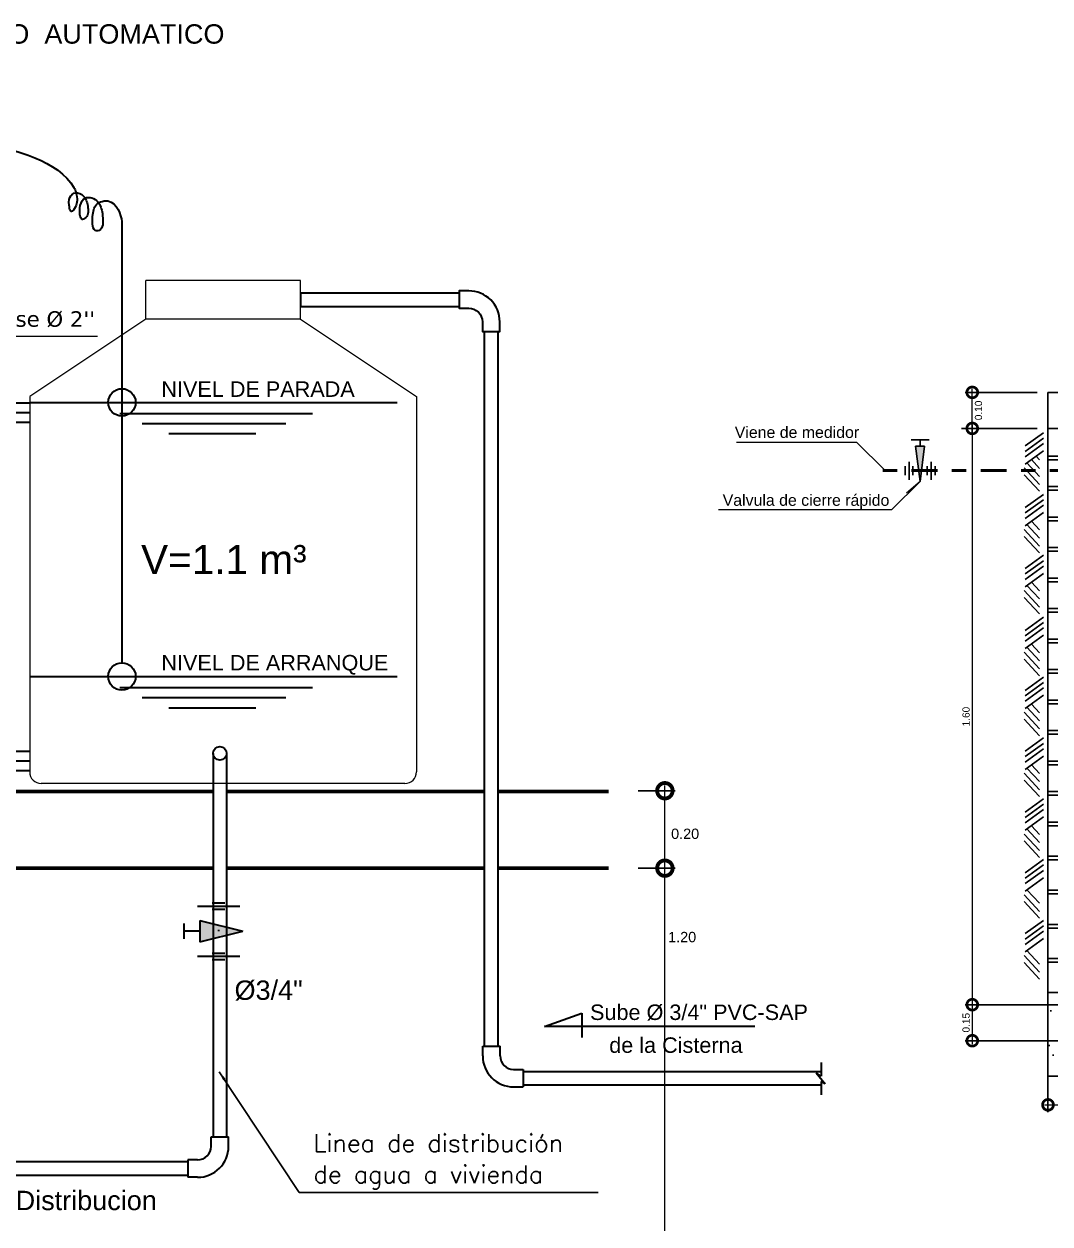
# Model space of a CAD drawing. Header units: millimetres. Extents: x 821 to 906, y 83 to 185.
# Drawn here: x 843.65 to 850.77, y 139.47 to 147.8 of the extents above; entities that cross this region are included whole.
import ezdxf

# ---------------------------------------------------------------- set-up
doc = ezdxf.new("R2010")
doc.units = ezdxf.units.MM
doc.linetypes.add('ACAD_ISO10W100', pattern=[18, 12, -3, 0, -3])
doc.linetypes.add('TRAZO_Y_PUNTO2', pattern=[0.5, 0.25, -0.125, 0, -0.125])
for name, color, linetype, lineweight in [('agua dulce', 30, 'TRAZO_Y_PUNTO2', 30), ('EQUIPASANITARIA', 135, 'Continuous', 30), ('redaguafria', 141, 'ACAD_ISO10W100', 30), ('Sanitarias', 52, 'Continuous', 20), ('TEXTOAGUA', 152, 'Continuous', 30)]:
    doc.layers.add(name, color=color, linetype=linetype, lineweight=lineweight)
doc.layers.add('Texto', color=5, linetype='Continuous')
doc.styles.add('Interiores', font='arial.ttf', dxfattribs={"height": 0.0875})
doc.styles.add('JURGA', font='arial.ttf', dxfattribs={"height": 0.1})
doc.styles.add('ROMANS', font='romans.shx', dxfattribs={"height": 0.09})
doc.styles.add('textcosan', font='verdana.ttf', dxfattribs={"height": 0.1})
doc.styles.add('TIPO1', font='arial.ttf', dxfattribs={"height": 0.55})
doc.dimstyles.new('cota 50 Romans', dxfattribs={"dimtxt": 0.118, "dimasz": 0.07, "dimexe": 0.05, "dimexo": 0.05, "dimgap": 0.05, "dimtad": 0, "dimzin": 4, "dimdsep": 46, "dimtxsty": 'ROMANS', "dimblk": 'ARCHTICK', "dimcen": 0.09, "dimdle": 0.05, "dimclrd": 256, "dimclre": 256, "dimclrt": 7, "dimadec": 0, "dimazin": 0, "dimtfac": 1, "dimtofl": 0, "dimtmove": 2, "dimatfit": 3, "dimfxl": 0.2, "dimfxlon": 1, "dimtolj": 1, "dimtzin": 0, "dimarcsym": 0})

# ---------------------------------------------------------------- blocks, each defined once
blk = doc.blocks.new('_DotSmall')
at = {"color": 0, "const_width": 0.5}
blk.add_lwpolyline([(-0.0625, 0, 1), (0.0625, 0, 1)], format="xyb", close=True, dxfattribs=at)
blk = doc.blocks.new('lerlerl')
h = blk.add_hatch(color=256)
h.paths.add_polyline_path([(5497.6957, 3150.5919), (5497.6751, 3150.4334), (5497.6531, 3150.4334), (5497.6326, 3150.5919)])
h.paths.add_polyline_path([(5497.6751, 3150.4334), (5497.6641, 3150.3489), (5497.6633, 3150.3553), (5497.6641, 3150.3564), (5497.6632, 3150.3556), (5497.6531, 3150.4334)])
at = {"ltscale": 0.0005}
h = blk.add_hatch(dxfattribs=at)
h.set_pattern_fill('AR-SAND', color=256, scale=0.00625, style=0)
h.set_pattern_definition([(37.5, (4982.0772, 2984.36569), (-0.0100002, 0.30588327), [0, -0.2413, 0, -0.269875, 0, -0.25796875]), (7.5, (4982.0772, 2984.3657), (0.28095205, 0.4480157), [0, -0.130175, 0, -0.2174875, 0, -0.08334375]), (327.5, (4981.88194, 2984.36569), (0.49437023, 0.00089824), [0, -0.079375, 0, -0.28575, 0, -0.3730625]), (317.5, (4981.88194, 2984.3657), (0.47722278, 0.13933083), [0, -0.0396875, 0, -0.187325, 0, -0.2143125])])
h.paths.add_polyline_path([(5502.0523, 3146.7171), (5498.5523, 3146.7171), (5498.5523, 3146.4703), (5498.5523, 3146.2203), (5498.7361, 3146.2203), (5498.8023, 3146.4671), (5501.8023, 3146.4671), (5501.8684, 3146.2203), (5502.0523, 3146.2203), (5502.0523, 3146.4703)])
at = {"color": 4, "ltscale": 0.0001}
for p, q in [((5498.4773, 3150.966), (5497.9765, 3150.966)), ((5497.9515, 3150.716), (5497.9765, 3150.716)), ((5498.4773, 3150.716), (5497.9765, 3150.716)), ((5498.5523, 3146.6273), (5498.5523, 3145.972))]:
    blk.add_line(p, q, dxfattribs=at)
at = {"color": 1, "lineweight": 15, "ltscale": 0.0001}
for p, q in [((5498.0265, 3150.691), (5498.0265, 3150.991)), ((5498.5273, 3146.022), (5498.8273, 3146.022))]:
    blk.add_line(p, q, dxfattribs=at)
at = {"ltscale": 0.0001}
for p, q in [((5498.5523, 3150.966), (5498.5523, 3150.716)), ((5500.186, 3150.966), (5498.5523, 3150.966)), ((5498.5207, 3150.6865), (5498.394, 3150.5944)), ((5498.5207, 3150.649), (5498.394, 3150.557)), ((5498.5207, 3150.6116), (5498.394, 3150.5196)), ((5498.5207, 3150.5601), (5498.394, 3150.4681)), ((5498.493, 3150.3833), (5498.4064, 3150.4771)), ((5498.493, 3150.4391), (5498.4372, 3150.4995)), ((5498.493, 3150.497), (5498.4692, 3150.5227)), ((5498.493, 3150.3271), (5498.3867, 3150.4421)), ((5498.493, 3150.2796), (5498.3867, 3150.3946)), ((5498.5207, 3150.2586), (5498.394, 3150.1666)), ((5498.5207, 3150.2212), (5498.394, 3150.1292)), ((5498.5207, 3150.1838), (5498.394, 3150.0917)), ((5498.5207, 3150.1323), (5498.394, 3150.0402)), ((5498.493, 3149.9555), (5498.4064, 3150.0493)), ((5498.493, 3150.0113), (5498.4372, 3150.0717)), ((5498.493, 3149.8993), (5498.3867, 3150.0143)), ((5498.493, 3149.8517), (5498.3867, 3149.9667)), ((5498.5207, 3149.8355), (5498.394, 3149.7435)), ((5498.5207, 3149.7981), (5498.394, 3149.706)), ((5498.5207, 3149.7606), (5498.394, 3149.6686)), ((5498.5207, 3149.7092), (5498.394, 3149.6171)), ((5498.493, 3149.5324), (5498.4064, 3149.6262)), ((5498.493, 3149.5882), (5498.4372, 3149.6486)), ((5498.493, 3149.4762), (5498.3867, 3149.5912)), ((5498.493, 3149.4286), (5498.3867, 3149.5436)), ((5498.5207, 3149.4066), (5498.394, 3149.3146)), ((5498.5207, 3149.3692), (5498.394, 3149.2771)), ((5498.5207, 3149.3317), (5498.394, 3149.2397)), ((5498.5207, 3149.2803), (5498.394, 3149.1882)), ((5498.493, 3149.1593), (5498.4372, 3149.2197)), ((5498.493, 3149.0473), (5498.3867, 3149.1623)), ((5498.493, 3149.1035), (5498.4064, 3149.1973)), ((5498.493, 3148.9997), (5498.3867, 3149.1147)), ((5498.5207, 3148.9904), (5498.394, 3148.8984)), ((5498.5207, 3148.953), (5498.394, 3148.8609)), ((5498.5207, 3148.9155), (5498.394, 3148.8235)), ((5498.5207, 3148.8641), (5498.394, 3148.772)), ((5498.493, 3148.7431), (5498.4372, 3148.8034)), ((5498.493, 3148.6311), (5498.3867, 3148.7461)), ((5498.493, 3148.6873), (5498.4064, 3148.781)), ((5498.493, 3148.5835), (5498.3867, 3148.6985)), ((5498.5207, 3148.5679), (5498.394, 3148.4759)), ((5498.5207, 3148.5305), (5498.394, 3148.4385)), ((5498.5207, 3148.4931), (5498.394, 3148.401)), ((5498.5207, 3148.4416), (5498.394, 3148.3496)), ((5498.493, 3148.3206), (5498.4372, 3148.381)), ((5498.493, 3148.2086), (5498.3867, 3148.3236)), ((5498.493, 3148.2648), (5498.4064, 3148.3586)), ((5498.493, 3148.161), (5498.3867, 3148.276)), ((5498.5207, 3148.146), (5498.394, 3148.0539)), ((5498.5207, 3148.1085), (5498.394, 3148.0165)), ((5498.5207, 3148.0711), (5498.394, 3147.9791)), ((5498.5207, 3148.0196), (5498.394, 3147.9276)), ((5498.493, 3147.8986), (5498.4372, 3147.959)), ((5498.493, 3147.7866), (5498.3867, 3147.9016)), ((5498.493, 3147.8428), (5498.4064, 3147.9366)), ((5498.493, 3147.7391), (5498.3867, 3147.8541)), ((5498.5207, 3147.724), (5498.394, 3147.6319)), ((5498.5207, 3147.6865), (5498.394, 3147.5945)), ((5498.5207, 3147.6491), (5498.394, 3147.5571)), ((5498.5207, 3147.5976), (5498.394, 3147.5056)), ((5498.493, 3147.3646), (5498.3867, 3147.4797)), ((5498.493, 3147.4209), (5498.4064, 3147.5146)), ((5498.493, 3147.3171), (5498.3867, 3147.4321)), ((5498.5207, 3147.302), (5498.394, 3147.21)), ((5498.5207, 3147.2646), (5498.394, 3147.1725)), ((5498.5207, 3147.2271), (5498.394, 3147.1351)), ((5498.5207, 3147.1757), (5498.394, 3147.0836)), ((5498.493, 3146.9427), (5498.3867, 3147.0577)), ((5498.493, 3146.9989), (5498.4064, 3147.0927)), ((5498.493, 3146.8951), (5498.3867, 3147.0101)), ((5498.5523, 3146.2203), (5498.7361, 3146.2203))]:
    blk.add_line(p, q, dxfattribs=at)
at = {"color": 4}
for p, q in [((5498.4773, 3150.716), (5497.9765, 3150.716)), ((5498.4773, 3150.716), (5497.9765, 3150.716)), ((5498.4773, 3146.7171), (5497.9765, 3146.7171)), ((5498.7273, 3146.7171), (5497.9765, 3146.7171)), ((5498.7273, 3146.4671), (5497.9765, 3146.4671))]:
    blk.add_line(p, q, dxfattribs=at)
at = {"color": 1, "lineweight": 15}
for p, q in [((5498.0265, 3150.741), (5498.0265, 3146.6921)), ((5498.0265, 3146.7421), (5498.0265, 3146.4421))]:
    blk.add_line(p, q, dxfattribs=at)
at = {"ltscale": 0.0005}
for p, q in [((5498.5523, 3146.7171), (5498.5523, 3150.716)), ((5498.5523, 3150.716), (5498.8023, 3150.716)), ((5498.5523, 3150.5241), (5498.8023, 3150.5241)), ((5498.5523, 3150.4991), (5498.8023, 3150.4991)), ((5498.5523, 3150.3124), (5498.8023, 3150.3124)), ((5498.5523, 3150.2874), (5498.8023, 3150.2874)), ((5498.5523, 3150.2874), (5498.8023, 3150.2874)), ((5498.5523, 3150.1008), (5498.8023, 3150.1008)), ((5498.5523, 3150.0758), (5498.8023, 3150.0758)), ((5498.5523, 3150.0758), (5498.8023, 3150.0758)), ((5498.5523, 3149.8891), (5498.8023, 3149.8891)), ((5498.5523, 3149.8641), (5498.8023, 3149.8641)), ((5498.5523, 3149.8641), (5498.8023, 3149.8641)), ((5498.5523, 3149.6775), (5498.8023, 3149.6775)), ((5498.5523, 3149.6525), (5498.8023, 3149.6525)), ((5498.5523, 3149.6525), (5498.8023, 3149.6525)), ((5498.5523, 3149.4658), (5498.8023, 3149.4658)), ((5498.5523, 3149.4408), (5498.8023, 3149.4408)), ((5498.5523, 3149.4408), (5498.8023, 3149.4408)), ((5498.5523, 3149.2542), (5498.8023, 3149.2542)), ((5498.5523, 3149.2292), (5498.8023, 3149.2292)), ((5498.5523, 3149.2292), (5498.8023, 3149.2292)), ((5498.5523, 3149.0425), (5498.8023, 3149.0425)), ((5498.5523, 3149.0175), (5498.8023, 3149.0175)), ((5498.5523, 3149.0175), (5498.8023, 3149.0175)), ((5498.5523, 3148.8309), (5498.8023, 3148.8309)), ((5498.5523, 3148.8059), (5498.8023, 3148.8059)), ((5498.5523, 3148.8059), (5498.8023, 3148.8059)), ((5498.5523, 3148.6192), (5498.8023, 3148.6192)), ((5498.5523, 3148.5942), (5498.8023, 3148.5942)), ((5498.5523, 3148.5942), (5498.8023, 3148.5942)), ((5498.5523, 3148.4076), (5498.8023, 3148.4076)), ((5498.5523, 3148.3826), (5498.8023, 3148.3826)), ((5498.5523, 3148.3826), (5498.8023, 3148.3826)), ((5498.5523, 3148.1959), (5498.8023, 3148.1959)), ((5498.5523, 3148.1709), (5498.8023, 3148.1709)), ((5498.5523, 3148.1709), (5498.8023, 3148.1709)), ((5498.5523, 3147.9843), (5498.8023, 3147.9843)), ((5498.5523, 3147.9593), (5498.8023, 3147.9593)), ((5498.5523, 3147.9593), (5498.8023, 3147.9593)), ((5498.5523, 3147.7476), (5498.8023, 3147.7476)), ((5498.5523, 3147.7476), (5498.8023, 3147.7476)), ((5498.5523, 3147.7226), (5498.8023, 3147.7226)), ((5498.5523, 3147.7226), (5498.8023, 3147.7226)), ((5498.5523, 3147.511), (5498.8023, 3147.511)), ((5498.5523, 3147.511), (5498.8023, 3147.511)), ((5498.5523, 3147.486), (5498.8023, 3147.486)), ((5498.5523, 3147.486), (5498.8023, 3147.486)), ((5498.5523, 3147.2743), (5498.8023, 3147.2743)), ((5498.5523, 3147.2743), (5498.8023, 3147.2743)), ((5498.5523, 3147.2493), (5498.8023, 3147.2493)), ((5498.5523, 3147.2493), (5498.8023, 3147.2493)), ((5498.5523, 3147.0377), (5498.8023, 3147.0377)), ((5498.5523, 3147.0377), (5498.8023, 3147.0377)), ((5498.5523, 3147.0127), (5498.8023, 3147.0127)), ((5498.5523, 3147.0127), (5498.8023, 3147.0127)), ((5498.5523, 3146.801), (5498.8023, 3146.801)), ((5498.5523, 3146.7171), (5502.0523, 3146.7171)), ((5498.5523, 3146.4703), (5498.5523, 3146.7171)), ((5498.5523, 3146.2203), (5498.5523, 3146.4703)), ((5498.7361, 3146.2203), (5498.5523, 3146.2203))]:
    blk.add_line(p, q, dxfattribs=at)
for p, q in [((5497.601, 3150.6372), (5497.6641, 3150.6372)), ((5497.6641, 3150.5919), (5497.6641, 3150.6372)), ((5497.6641, 3150.6372), (5497.7272, 3150.6372)), ((5497.5874, 3150.4845), (5497.5874, 3150.3583)), ((5497.7408, 3150.4845), (5497.7408, 3150.3583)), ((5497.5604, 3150.3921), (5497.5604, 3150.4552)), ((5497.6144, 3150.3921), (5497.6144, 3150.4552)), ((5497.7139, 3150.3921), (5497.7139, 3150.4552)), ((5497.7678, 3150.3921), (5497.7678, 3150.4552))]:
    blk.add_line(p, q)
blk.add_lwpolyline([(5497.6957, 3150.5919), (5497.6326, 3150.5919), (5497.6641, 3150.3489)], close=True)
at = {"layer": 'agua dulce', "linetype": 'ACAD_ISO10W100', "lineweight": 50, "ltscale": 0.015}
blk.add_line((5499.7052, 3150.4237), (5497.3382, 3150.4237), dxfattribs=at)
at = {"layer": 'TEXTOAGUA', "lineweight": 20, "ltscale": 0.5}
for p, q in [((5496.3883, 3150.6212), (5497.2237, 3150.6212)), ((5497.2237, 3150.6212), (5497.4212, 3150.4237)), ((5497.4666, 3150.1514), (5497.6641, 3150.3489)), ((5497.6641, 3150.3489), (5497.569, 3150.2663)), ((5497.4666, 3150.1514), (5496.2651, 3150.1514))]:
    blk.add_line(p, q, dxfattribs=at)
at = {"color": 1, "lineweight": 15, "ltscale": 0.0001}
for p, xscale, yscale, zscale, rotation in [((5498.0265, 3150.966), 0.1500000000000341, 0.1500000000000341, 0.1500000000000341, 90), ((5498.0265, 3150.716), 0.1500000000000341, 0.1500000000000341, 0.1500000000000341, 90), ((5498.0265, 3150.716), 0.1500000000000341, 0.1500000000000341, 0.1500000000000341, 270), ((5498.5523, 3146.022), 0.1499999999999773, 0.1499999999999773, 0.1499999999999773, 180)]:
    blk.add_blockref('_DotSmall', p, dxfattribs=dict(at, xscale=xscale, yscale=yscale, zscale=zscale, rotation=rotation))
at = {"color": 1, "lineweight": 15, "xscale": 0.1500000000000341, "yscale": 0.1500000000000341, "zscale": 0.1500000000000341}
for p, rotation in [((5498.0265, 3150.716), 90), ((5498.0265, 3150.716), 90), ((5498.0265, 3146.7171), 270), ((5498.0265, 3146.7171), 90), ((5498.0265, 3146.4671), 270)]:
    blk.add_blockref('_DotSmall', p, dxfattribs=dict(at, rotation=rotation))
at = {"ltscale": 0.0001, "insert": (5498.0695, 3150.841), "char_height": 0.05, "attachment_point": 5, "rotation": 90, "style": 'JURGA'}
blk.add_mtext('\\A1;0.10', dxfattribs=at)
at = {"char_height": 0.05, "attachment_point": 5, "rotation": 90, "style": 'JURGA'}
for s, insert in [('\\A1;1.60', (5497.9834, 3148.7165)), ('\\A1;{\\fArial|b0|i0|c161|p34;0.}15', (5497.9834, 3146.5921))]:
    blk.add_mtext(s, dxfattribs=dict(at, insert=insert))
at = {"layer": 'TEXTOAGUA', "ltscale": 0.5, "style": 'Interiores'}
for s, p in [('Viene de medidor', (5496.3773, 3150.6501)), ('Valvula de cierre rápido', (5496.2934, 3150.179))]:
    blk.add_text(s, height=0.078867, dxfattribs=at).set_placement(p)
blk = doc.blocks.new('_ARCHTICK')
at = {"color": 0, "linetype": 'ByBlock', "const_width": 0.15}
blk.add_lwpolyline([(-0.5, -0.5), (0.5, 0.5)], dxfattribs=at)
blk = doc.blocks.new('jrjrtkrt')
at = {"layer": 'redaguafria'}
h = blk.add_hatch(color=256, dxfattribs=at)
h.paths.add_polyline_path([(5503.8559, 3147.6165), (5503.6681, 3147.6629), (5503.6681, 3147.5701)])
h.paths.add_polyline_path([(5503.5666, 3147.6879), (5503.6574, 3147.5674), (5503.6681, 3147.5701), (5503.6681, 3147.6629)])
h.paths.add_polyline_path([(5503.6574, 3147.5674), (5503.5666, 3147.6879), (5503.5209, 3147.6992), (5503.5209, 3147.5337)])
at = {"ltscale": 0.0001}
blk.add_line((5504.3022, 3152.5632), (5504.3022, 3152.4582), dxfattribs=at)
at = {"lineweight": 60}
for p, q in [((5501.2146, 3148.6996), (5503.6243, 3148.6996)), ((5503.7293, 3148.6996), (5505.7279, 3148.6996)), ((5505.8329, 3148.6996), (5506.692, 3148.6996)), ((5503.6243, 3148.1046), (5501.1553, 3148.1046)), ((5505.7279, 3148.1046), (5503.7293, 3148.1046)), ((5506.692, 3148.1046), (5505.8329, 3148.1046))]:
    blk.add_line(p, q, dxfattribs=at)
at = {"color": 4, "ltscale": 0.0001}
for p, q in [((5506.9217, 3148.7045), (5507.2087, 3148.7045)), ((5506.9217, 3148.1046), (5507.2087, 3148.1046)), ((5506.9217, 3148.1046), (5507.2087, 3148.1046))]:
    blk.add_line(p, q, dxfattribs=at)
at = {"color": 1, "lineweight": 15, "ltscale": 0.0001}
for p, q in [((5507.1287, 3148.0646), (5507.1287, 3148.7445)), ((5507.1287, 3144.4646), (5507.1287, 3148.1446))]:
    blk.add_line(p, q, dxfattribs=at)
at = {"layer": 'EQUIPASANITARIA'}
for p, q in [((5502.918, 3153.1036), (5502.918, 3150.9869)), ((5504.3022, 3152.5632), (5505.5329, 3152.5632)), ((5504.3022, 3152.5632), (5504.3022, 3152.4582)), ((5504.4647, 3152.5632), (5505.5329, 3152.5632)), ((5504.3022, 3152.4582), (5505.5329, 3152.4582)), ((5504.4647, 3152.4582), (5505.5329, 3152.4582)), ((5505.7279, 3152.2641), (5505.8329, 3152.2641)), ((5505.7279, 3152.2641), (5505.7279, 3146.7244)), ((5505.8329, 3152.2641), (5505.8329, 3146.7244)), ((5502.2022, 3151.7093), (5501.4207, 3151.7093)), ((5502.2022, 3151.7149), (5502.8121, 3151.7149)), ((5502.574, 3151.7149), (5505.0522, 3151.7149)), ((5502.2022, 3151.6343), (5501.4207, 3151.6353)), ((5502.9014, 3151.6279), (5504.3968, 3151.6279)), ((5502.2022, 3151.5593), (5501.4207, 3151.5593)), ((5503.0743, 3151.5501), (5504.1893, 3151.5501)), ((5503.2817, 3151.4724), (5503.9559, 3151.4724)), ((5502.918, 3150.9869), (5502.916, 3149.6968)), ((5502.2022, 3149.5909), (5502.8121, 3149.5909)), ((5502.574, 3149.5909), (5505.0522, 3149.5909)), ((5502.9014, 3149.5039), (5504.3968, 3149.5039)), ((5503.0743, 3149.4262), (5504.1893, 3149.4262)), ((5503.2817, 3149.3485), (5503.9559, 3149.3485)), ((5501.4207, 3149.0105), (5502.2022, 3149.0105)), ((5501.4207, 3148.9355), (5502.2022, 3148.9355)), ((5501.4207, 3148.8605), (5502.2022, 3148.8605)), ((5506.1945, 3146.8766), (5506.4848, 3146.9798)), ((5506.4848, 3146.9798), (5506.4848, 3146.7928)), ((5507.8269, 3146.8766), (5506.1945, 3146.8766)), ((5505.7155, 3146.6494), (5505.7155, 3146.7244)), ((5505.7155, 3146.7244), (5505.8505, 3146.7244)), ((5505.8505, 3146.6494), (5505.8505, 3146.7244)), ((5505.9555, 3146.5444), (5506.0305, 3146.5444)), ((5506.0305, 3146.5444), (5506.0305, 3146.4094)), ((5508.3395, 3146.5997), (5508.3395, 3146.4935)), ((5506.0305, 3146.5294), (5508.3395, 3146.5294)), ((5508.3015, 3146.5187), (5508.3705, 3146.4332)), ((5508.3395, 3146.4935), (5508.3015, 3146.5187)), ((5508.3705, 3146.4332), (5508.3395, 3146.4524)), ((5508.3395, 3146.4524), (5508.3395, 3146.3476)), ((5505.9555, 3146.4094), (5506.0305, 3146.4094)), ((5506.0305, 3146.4244), (5508.3395, 3146.4244)), ((5503.7443, 3145.9485), (5503.7443, 3146.0235))]:
    blk.add_line(p, q, dxfattribs=at)
blk.add_lwpolyline([(5505.6079, 3152.5791), (5505.5329, 3152.5791), (5505.5329, 3152.4441), (5505.6079, 3152.4441, -0.414214), (5505.7129, 3152.3391), (5505.7129, 3152.2641), (5505.8479, 3152.2641), (5505.8479, 3152.3391, 0.414214)], format="xyb", close=True, dxfattribs=at)
for centre in [(5502.918, 3151.7149), (5502.918, 3149.5909)]:
    blk.add_circle(centre, 0.106, dxfattribs=at)
for radius in [0.24, 0.105]:
    blk.add_arc((5505.9555, 3146.6494), radius, 180, 270, dxfattribs=at)
blk.add_open_spline([(5500.8136, 3154.0589), (5501.3265, 3153.7015), (5502.3066, 3153.7978), (5502.5568, 3153.3607), (5502.5694, 3153.3133), (5502.5738, 3153.2711), (5502.5527, 3153.2165), (5502.5198, 3153.175), (5502.5013, 3153.2717), (5502.513, 3153.3078), (5502.549, 3153.3485), (5502.6238, 3153.3286), (5502.6542, 3153.2533), (5502.6617, 3153.1622), (5502.5903, 3153.1079), (5502.5833, 3153.2376), (5502.621, 3153.3044), (5502.6875, 3153.3045), (5502.7476, 3153.2627), (5502.7705, 3153.1763), (5502.7767, 3153.0485), (5502.6847, 3153.0334), (5502.6869, 3153.1652), (5502.7099, 3153.2668), (5502.8776, 3153.3008), (5502.9197, 3153.1329), (5502.918, 3153.1036)], degree=3, knots=[0, 0, 0, 0, 0.616486, 0.62441, 0.636275, 0.654192, 0.668728, 0.68395, 0.692349, 0.712891, 0.722397, 0.743251, 0.771734, 0.800352, 0.816275, 0.851084, 0.873763, 0.891143, 0.909791, 0.942657, 0.984184, 1.00551, 1.046858, 1.076428, 1.10694, 1.157868, 1.157868, 1.157868, 1.157868], dxfattribs=at)
at = {"layer": 'redaguafria'}
for p, q in [((5503.5029, 3147.8109, -0.0768), (5503.8326, 3147.811, -0.0768)), ((5503.6187, 3147.8355, -0.0768), (5503.7168, 3147.8355, -0.0768)), ((5503.6187, 3147.7864, -0.0768), (5503.7168, 3147.7865, -0.0768)), ((5503.3977, 3147.6753), (5503.3976, 3147.5576)), ((5503.5209, 3147.6992), (5503.8559, 3147.6165)), ((5503.5209, 3147.6992), (5503.5209, 3147.5337)), ((5503.5209, 3147.5337), (5503.8559, 3147.6165)), ((5503.6681, 3147.6165), (5503.6681, 3147.6279)), ((5503.5029, 3147.4223, -0.0768), (5503.8326, 3147.4223, -0.0768)), ((5503.6187, 3147.4468, -0.0768), (5503.7168, 3147.4468, -0.0768)), ((5503.6187, 3147.3978, -0.0768), (5503.7168, 3147.3977, -0.0768))]:
    blk.add_line(p, q, dxfattribs=at)
blk.add_lwpolyline([(5503.5209, 3147.6165), (5503.3977, 3147.6165)], dxfattribs=at)
at = {"layer": 'Sanitarias'}
for p, q in [((5504.3022, 3152.6607), (5503.1022, 3152.6607)), ((5503.1022, 3152.3607), (5503.1022, 3152.6607)), ((5504.3022, 3152.3607), (5504.3022, 3152.6607)), ((5503.1022, 3152.3607), (5502.2022, 3151.7607)), ((5504.3022, 3152.3607), (5503.1022, 3152.3607)), ((5504.3022, 3152.3607), (5505.2022, 3151.7607)), ((5502.2022, 3151.7607), (5502.2022, 3148.8507)), ((5505.2022, 3151.7607), (5505.2022, 3148.8507)), ((5505.1122, 3148.7607), (5502.2922, 3148.7607))]:
    blk.add_line(p, q, dxfattribs=at)
for centre, start, end in [((5502.2922, 3148.8507), 180, 270), ((5505.1122, 3148.8507), 270, 0)]:
    blk.add_arc(centre, 0.09, start, end, dxfattribs=at)
at = {"layer": 'TEXTOAGUA'}
for p, q in [((5503.6243, 3148.9941), (5503.6243, 3146.0235)), ((5503.7293, 3148.9941), (5503.7293, 3146.0235)), ((5503.6093, 3146.0235), (5503.7443, 3146.0235)), ((5503.6093, 3145.9485), (5503.6093, 3146.0235)), ((5503.4293, 3145.8285), (5500.8686, 3145.8285)), ((5503.4293, 3145.8435), (5503.4293, 3145.7085)), ((5503.5043, 3145.8435), (5503.4293, 3145.8435)), ((5503.4293, 3145.7235), (5500.8686, 3145.7235)), ((5503.5043, 3145.7085), (5503.4293, 3145.7085))]:
    blk.add_line(p, q, dxfattribs=at)
at = {"layer": 'TEXTOAGUA', "lineweight": 20, "ltscale": 0.5}
blk.add_lwpolyline([(5502.7292, 3152.2265), (5501.8246, 3152.2265), (5501.5013, 3151.6975), (5501.6832, 3151.9329), (5501.6585, 3151.9547)], dxfattribs=at)
at = {"layer": 'TEXTOAGUA'}
blk.add_circle((5503.6768, 3148.9941), 0.0525, dxfattribs=at)
for radius in [0.105, 0.24]:
    blk.add_arc((5503.5043, 3145.9485), radius, 270, 0, dxfattribs=at)
at = {"color": 1, "lineweight": 15, "ltscale": 0.0001}
for p, xscale, yscale, zscale, rotation in [((5507.1287, 3148.7045), 0.2400000000000128, 0.2400000000000128, 0.2400000000000128, 90), ((5507.1287, 3148.1046), 0.2400000000000128, 0.2400000000000128, 0.2400000000000128, 90), ((5507.1287, 3148.1046), 0.2400000000000126, 0.2400000000000126, 0.2400000000000126, 270)]:
    blk.add_blockref('_DotSmall', p, dxfattribs=dict(at, xscale=xscale, yscale=yscale, zscale=zscale, rotation=rotation))
for s, height, style, p in [('1.20', 0.08, 'JURGA', (5507.154, 3147.5308)), ('Linea de distribución', 0.137212, 'ROMANS', (5504.4043, 3145.9052)), ('de agua a vivienda', 0.137212, 'ROMANS', (5504.4043, 3145.6634))]:
    blk.add_text(s, height=height, dxfattribs=dict(style=style)).set_placement(p)
at = {"ltscale": 0.0001, "insert": (5507.2858, 3148.3706), "char_height": 0.08, "attachment_point": 5, "style": 'JURGA'}
blk.add_mtext('\\A1;{\\fArial|b0|i0|c238|p34;0.}20', dxfattribs=at)
at = {"layer": 'EQUIPASANITARIA', "style": 'TIPO1'}
for s, height, p in [('SISTEMA  ELECTRICO  AUTOMATICO', 0.15, (5499.9645, 3154.4953)), ('NIVEL DE PARADA', 0.12, (5503.2235, 3151.7576)), ('NIVEL DE ARRANQUE', 0.12, (5503.2235, 3149.6374)), ('Sube Ø 3/4" PVC-SAP ', 0.12, (5506.5484, 3146.9279, 0.384)), ('de la Cisterna', 0.12, (5506.6971, 3146.6733, 0.384))]:
    blk.add_text(s, height=height, dxfattribs=at).set_placement(p)
at = {"layer": 'Texto', "style": 'TIPO1'}
blk.add_text('V=1.1 m³', height=0.225, dxfattribs=at).set_placement((5503.0661, 3150.3847))
at = {"layer": 'TEXTOAGUA', "ltscale": 0.5, "style": 'textcosan'}
blk.add_text("rebose Ø 2''", height=0.12, dxfattribs=at).set_placement((5501.7188, 3152.3012))
at = {"layer": 'TEXTOAGUA', "style": 'TIPO1'}
for s, p in [('Ø3/4"', (5503.7911, 3147.084)), ('A la Red de Distribucion ', (5500.9405, 3145.4543, 0.384))]:
    blk.add_text(s, height=0.15, dxfattribs=at).set_placement(p)
at = {"lineweight": 15}
blk.add_leader([(5503.6729, 3146.5255), (5504.2928, 3145.5905), (5506.6124, 3145.5905)], dimstyle='cota 50 Romans', dxfattribs=at)

msp = doc.modelspace()

# ---------------------------------------------------------------- block references
at = {"xscale": 0.8953307540731824, "yscale": 0.8953307540731824, "zscale": 0.8953307540731824}
msp.add_blockref('jrjrtkrt', (-4082.6062, -2676.6554), dxfattribs=at)
msp.add_blockref('lerlerl', (-4647.7965, -3005.725))

doc.saveas('drawing.dxf')
